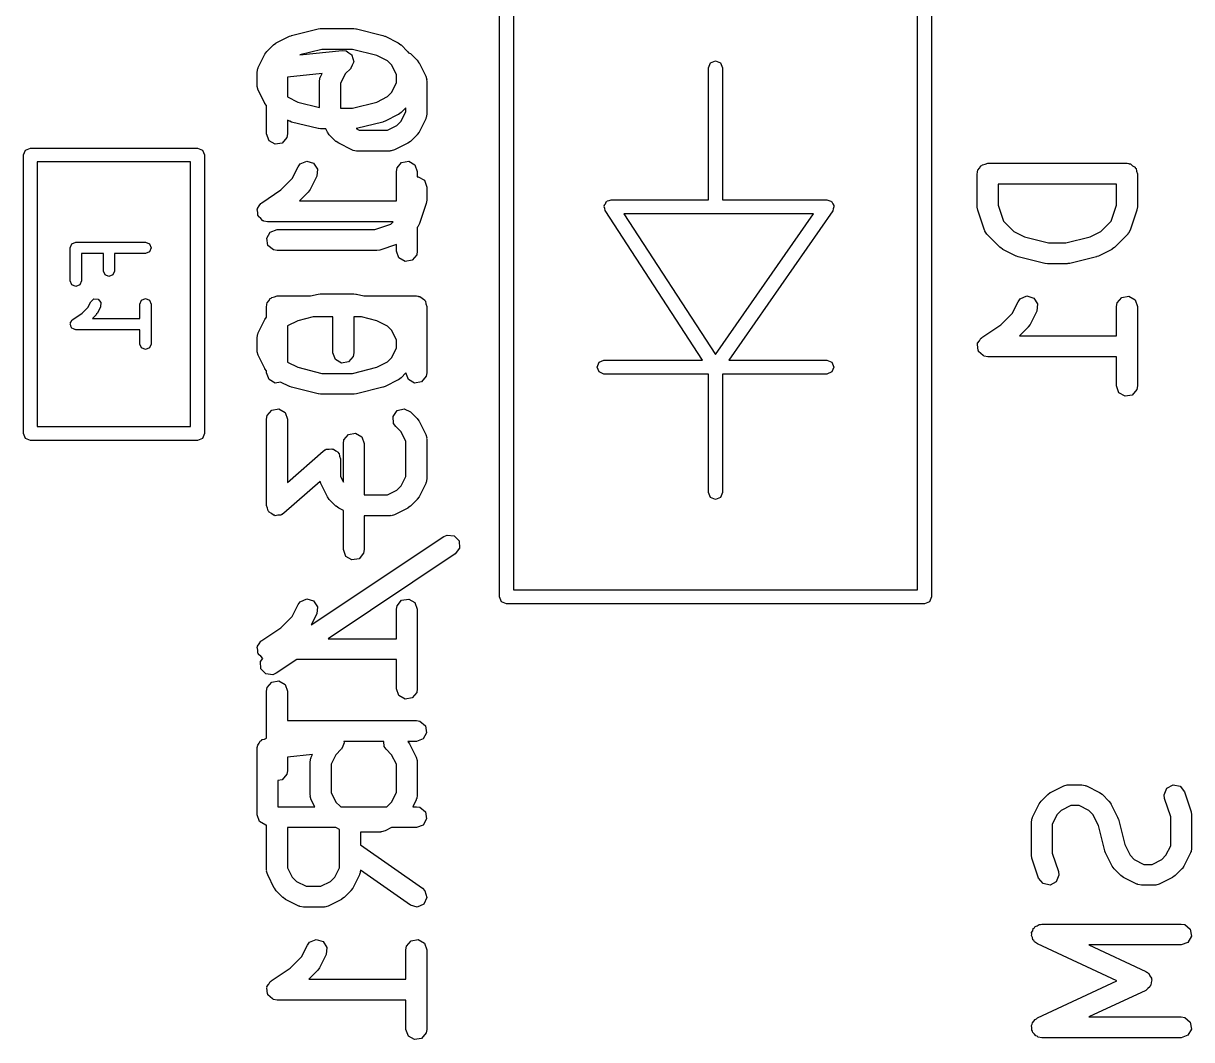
# Model space of a CAD drawing. Extents: x 3.27 to 3.6, y 0.34 to 1.57.
# Drawn here: x 3.2694 to 3.5995, y 1.0993 to 1.3866 of the extents above; entities that cross this region are included whole.
import ezdxf

# ---------------------------------------------------------------- set-up
doc = ezdxf.new("R2010")
doc.units = 0
doc.header["$MEASUREMENT"] = 0
doc.layers.add('BLACK', color=7, linetype='CONTINUOUS')

msp = doc.modelspace()

# ---------------------------------------------------------------- linework, layer by layer
at = {"layer": 'BLACK', "linetype": 'CONTINUOUS'}
for p, q in [((3.40398, 1.22445), (3.40398, 1.40555)), ((3.40791, 1.40358), (3.40791, 1.22642)), ((3.52209, 1.22642), (3.52209, 1.40358)), ((3.52602, 1.40555), (3.52602, 1.22445)), ((3.34458, 1.38294), (3.34507, 1.38309)), ((3.34507, 1.38309), (3.34518, 1.38317)), ((3.34518, 1.38317), (3.35268, 1.38504)), ((3.35268, 1.38504), (3.35327, 1.38508)), ((3.35327, 1.38508), (3.3534, 1.38513)), ((3.3534, 1.38513), (3.36277, 1.38513)), ((3.36277, 1.38513), (3.36335, 1.38503)), ((3.36335, 1.38503), (3.36349, 1.38504)), ((3.36349, 1.38504), (3.37099, 1.38317)), ((3.37099, 1.38317), (3.37145, 1.38296)), ((3.33819, 1.37864), (3.34006, 1.38052)), ((3.34006, 1.38052), (3.34079, 1.38102)), ((3.34079, 1.38102), (3.34083, 1.38107)), ((3.34083, 1.38107), (3.34458, 1.38294)), ((3.37145, 1.38296), (3.37159, 1.38294)), ((3.37159, 1.38294), (3.37534, 1.38107)), ((3.37534, 1.38107), (3.37605, 1.38054)), ((3.37605, 1.38054), (3.37611, 1.38052)), ((3.37611, 1.38052), (3.37798, 1.37864)), ((3.33576, 1.37413), (3.33763, 1.37787)), ((3.33763, 1.37787), (3.33816, 1.37858)), ((3.33816, 1.37858), (3.33819, 1.37864)), ((3.35376, 1.37923), (3.34753, 1.37767)), ((3.34753, 1.37767), (3.35953, 1.37887)), ((3.36241, 1.37923), (3.35376, 1.37923)), ((3.35953, 1.37887), (3.36055, 1.37879)), ((3.36055, 1.37879), (3.36057, 1.37878)), ((3.36057, 1.37878), (3.36059, 1.37878)), ((3.36059, 1.37878), (3.3614, 1.37821)), ((3.3614, 1.37821), (3.36222, 1.37765)), ((3.36222, 1.37765), (3.36223, 1.37763)), ((3.36223, 1.37763), (3.36224, 1.37762)), ((3.36224, 1.37762), (3.3625, 1.37667)), ((3.36924, 1.37752), (3.36241, 1.37923)), ((3.3625, 1.37667), (3.36277, 1.37571)), ((3.37227, 1.376), (3.36924, 1.37752)), ((3.37798, 1.37864), (3.37824, 1.37827)), ((3.37824, 1.37827), (3.37879, 1.37802)), ((3.37879, 1.37802), (3.38066, 1.37614)), ((3.33545, 1.3728), (3.33563, 1.37381)), ((3.33563, 1.37381), (3.33574, 1.37395)), ((3.33574, 1.37395), (3.33576, 1.37413)), ((3.36191, 1.37384), (3.36038, 1.37231)), ((3.36192, 1.37386), (3.36191, 1.37384)), ((3.36194, 1.37387), (3.36192, 1.37386)), ((3.36235, 1.37477), (3.36194, 1.37387)), ((3.36277, 1.37567), (3.36235, 1.37477)), ((3.36277, 1.37571), (3.36276, 1.37569)), ((3.36276, 1.37569), (3.36277, 1.37567)), ((3.37347, 1.37481), (3.37227, 1.376)), ((3.37482, 1.37211), (3.37347, 1.37481)), ((3.38066, 1.37614), (3.38117, 1.37542)), ((3.38117, 1.37542), (3.38121, 1.37538)), ((3.38121, 1.37538), (3.38309, 1.37163)), ((3.46299, 1.37403), (3.46357, 1.37542)), ((3.46299, 1.3367), (3.46299, 1.37403)), ((3.46357, 1.37542), (3.46496, 1.376)), ((3.46496, 1.376), (3.46635, 1.37542)), ((3.46635, 1.37542), (3.46693, 1.37403)), ((3.46693, 1.37403), (3.46693, 1.3367)), ((3.33545, 1.36906), (3.33545, 1.3728)), ((3.3538, 1.37236), (3.34403, 1.37138)), ((3.34403, 1.37138), (3.34403, 1.36579)), ((3.35312, 1.37031), (3.3533, 1.37132)), ((3.35312, 1.36279), (3.35312, 1.37031)), ((3.3533, 1.37132), (3.35341, 1.37145)), ((3.35341, 1.37145), (3.35344, 1.37163)), ((3.35344, 1.37163), (3.3538, 1.37236)), ((3.36038, 1.37231), (3.35903, 1.36961)), ((3.37482, 1.36975), (3.37482, 1.37211)), ((3.38309, 1.37163), (3.38338, 1.37064)), ((3.38338, 1.37064), (3.38334, 1.37047)), ((3.38334, 1.37047), (3.3834, 1.37031)), ((3.3834, 1.37031), (3.3834, 1.36093)), ((3.33551, 1.36889), (3.33545, 1.36906)), ((3.33547, 1.36872), (3.33551, 1.36889)), ((3.33576, 1.36773), (3.33547, 1.36872)), ((3.33763, 1.36399), (3.33576, 1.36773)), ((3.35903, 1.36961), (3.35903, 1.36263)), ((3.37227, 1.36586), (3.37347, 1.36705)), ((3.37347, 1.36705), (3.37482, 1.36975)), ((3.33768, 1.36394), (3.33763, 1.36399)), ((3.33813, 1.36331), (3.33768, 1.36394)), ((3.33813, 1.35531), (3.33813, 1.36331)), ((3.34403, 1.36579), (3.34693, 1.36434)), ((3.34693, 1.36434), (3.35312, 1.36279)), ((3.36241, 1.36263), (3.36924, 1.36434)), ((3.36924, 1.36434), (3.37227, 1.36586)), ((3.35903, 1.36263), (3.36241, 1.36263)), ((3.37534, 1.36079), (3.37159, 1.35892)), ((3.37539, 1.36084), (3.37534, 1.36079)), ((3.37611, 1.36134), (3.37539, 1.36084)), ((3.3775, 1.36273), (3.37611, 1.36134)), ((3.37615, 1.35893), (3.3775, 1.36163)), ((3.3775, 1.36163), (3.3775, 1.36273)), ((3.3834, 1.36093), (3.38322, 1.35992)), ((3.34458, 1.35892), (3.34403, 1.35919)), ((3.34403, 1.35919), (3.34403, 1.35531)), ((3.34472, 1.3589), (3.34458, 1.35892)), ((3.34518, 1.35869), (3.34472, 1.3589)), ((3.35268, 1.35682), (3.34518, 1.35869)), ((3.35282, 1.35683), (3.35268, 1.35682)), ((3.3534, 1.35673), (3.35282, 1.35683)), ((3.35488, 1.35673), (3.3534, 1.35673)), ((3.35531, 1.35586), (3.35488, 1.35673)), ((3.36349, 1.35682), (3.36342, 1.35681)), ((3.36342, 1.35681), (3.36427, 1.35639)), ((3.37099, 1.35869), (3.36349, 1.35682)), ((3.3711, 1.35877), (3.37099, 1.35869)), ((3.37159, 1.35892), (3.3711, 1.35877)), ((3.37225, 1.35639), (3.37495, 1.35773)), ((3.37495, 1.35773), (3.37615, 1.35893)), ((3.38309, 1.35961), (3.38121, 1.35586)), ((3.38311, 1.35979), (3.38309, 1.35961)), ((3.38322, 1.35992), (3.38311, 1.35979)), ((3.33882, 1.35341), (3.33813, 1.35531)), ((3.34057, 1.3524), (3.33882, 1.35341)), ((3.34385, 1.3543), (3.34255, 1.35275)), ((3.34403, 1.35531), (3.34385, 1.3543)), ((3.35536, 1.35582), (3.35531, 1.35586)), ((3.35586, 1.35509), (3.35536, 1.35582)), ((3.35774, 1.35322), (3.35586, 1.35509)), ((3.36427, 1.35639), (3.37225, 1.35639)), ((3.38066, 1.35509), (3.37879, 1.35322)), ((3.38069, 1.35515), (3.38066, 1.35509)), ((3.38121, 1.35586), (3.38069, 1.35515)), ((3.26941, 1.34937), (3.26999, 1.35076)), ((3.26999, 1.35076), (3.27138, 1.35134)), ((3.27138, 1.35134), (3.31862, 1.35134)), ((3.31862, 1.35134), (3.32001, 1.35076)), ((3.32001, 1.35076), (3.32059, 1.34937)), ((3.34255, 1.35275), (3.34057, 1.3524)), ((3.3578, 1.35319), (3.35774, 1.35322)), ((3.35851, 1.35267), (3.3578, 1.35319)), ((3.36225, 1.35079), (3.35851, 1.35267)), ((3.36243, 1.35077), (3.36225, 1.35079)), ((3.36257, 1.35066), (3.36243, 1.35077)), ((3.36358, 1.35048), (3.36257, 1.35066)), ((3.37295, 1.35048), (3.36358, 1.35048)), ((3.37311, 1.35054), (3.37295, 1.35048)), ((3.37329, 1.3505), (3.37311, 1.35054)), ((3.37427, 1.35079), (3.37329, 1.3505)), ((3.37802, 1.35267), (3.37427, 1.35079)), ((3.37806, 1.35271), (3.37802, 1.35267)), ((3.37879, 1.35322), (3.37806, 1.35271)), ((3.26941, 1.27063), (3.26941, 1.34937)), ((3.27335, 1.3474), (3.27335, 1.2726)), ((3.31665, 1.3474), (3.27335, 1.3474)), ((3.31665, 1.2726), (3.31665, 1.3474)), ((3.32059, 1.34937), (3.32059, 1.27063)), ((3.34701, 1.346), (3.34762, 1.34683)), ((3.34762, 1.34683), (3.34947, 1.34763)), ((3.34947, 1.34763), (3.35141, 1.34705)), ((3.35141, 1.34705), (3.35252, 1.34537)), ((3.375, 1.34569), (3.37629, 1.34724)), ((3.37629, 1.34724), (3.37828, 1.34759)), ((3.37828, 1.34759), (3.38003, 1.34658)), ((3.54114, 1.34675), (3.54187, 1.34701)), ((3.54187, 1.34701), (3.58124, 1.34701)), ((3.58124, 1.34701), (3.58162, 1.34694)), ((3.58162, 1.34694), (3.58175, 1.34697)), ((3.58175, 1.34697), (3.58186, 1.3469)), ((3.58186, 1.3469), (3.58225, 1.34683)), ((3.58225, 1.34683), (3.58283, 1.34634)), ((3.34535, 1.34268), (3.34701, 1.346)), ((3.35252, 1.34537), (3.35229, 1.34336)), ((3.37482, 1.34468), (3.375, 1.34569)), ((3.37482, 1.33639), (3.37482, 1.34468)), ((3.38003, 1.34658), (3.38072, 1.34468)), ((3.38072, 1.34468), (3.38072, 1.34318)), ((3.53891, 1.34406), (3.53898, 1.34444)), ((3.53891, 1.33469), (3.53891, 1.34406)), ((3.53896, 1.34457), (3.53902, 1.34469)), ((3.53898, 1.34444), (3.53896, 1.34457)), ((3.53902, 1.34469), (3.53909, 1.34507)), ((3.53909, 1.34507), (3.53958, 1.34566)), ((3.53958, 1.34566), (3.53997, 1.34632)), ((3.53997, 1.34632), (3.54022, 1.34641)), ((3.54022, 1.34641), (3.54039, 1.34662)), ((3.54039, 1.34662), (3.54114, 1.34675)), ((3.58283, 1.34634), (3.5835, 1.34596)), ((3.5835, 1.34596), (3.58359, 1.34571)), ((3.58359, 1.34571), (3.58379, 1.34554)), ((3.58379, 1.34554), (3.58393, 1.34478)), ((3.58393, 1.34478), (3.58419, 1.34406)), ((3.58419, 1.34406), (3.58419, 1.33469)), ((3.34214, 1.33948), (3.34535, 1.34268)), ((3.35229, 1.34336), (3.35042, 1.33961)), ((3.38072, 1.34318), (3.38096, 1.34322)), ((3.38096, 1.34322), (3.38271, 1.34221)), ((3.38271, 1.34221), (3.3834, 1.34031)), ((3.3834, 1.34031), (3.3834, 1.33656)), ((3.54482, 1.34111), (3.54482, 1.33516)), ((3.57828, 1.34111), (3.54482, 1.34111)), ((3.57828, 1.33516), (3.57828, 1.34111)), ((3.33676, 1.33589), (3.34214, 1.33948)), ((3.34986, 1.33885), (3.3474, 1.33639)), ((3.34989, 1.3389), (3.34986, 1.33885)), ((3.35042, 1.33961), (3.34989, 1.3389)), ((3.33549, 1.33395), (3.33558, 1.33409)), ((3.33564, 1.3331), (3.33549, 1.33395)), ((3.33557, 1.33426), (3.33607, 1.33495)), ((3.33558, 1.33409), (3.33557, 1.33426)), ((3.33607, 1.33495), (3.3365, 1.3357)), ((3.3365, 1.3357), (3.33666, 1.33575)), ((3.33666, 1.33575), (3.33676, 1.33589)), ((3.3474, 1.33639), (3.37482, 1.33639)), ((3.38325, 1.33563), (3.38137, 1.33)), ((3.3834, 1.33656), (3.38325, 1.33569)), ((3.38325, 1.33569), (3.38325, 1.33563)), ((3.43349, 1.33473), (3.43357, 1.33493)), ((3.43371, 1.33421), (3.43349, 1.33473)), ((3.43353, 1.33514), (3.43385, 1.3356)), ((3.43357, 1.33493), (3.43353, 1.33514)), ((3.43381, 1.33366), (3.43371, 1.33421)), ((3.46133, 1.2914), (3.43381, 1.33366)), ((3.43385, 1.3356), (3.43407, 1.33612)), ((3.43407, 1.33612), (3.43426, 1.33621)), ((3.43426, 1.33621), (3.43439, 1.33638)), ((3.43439, 1.33638), (3.43494, 1.33648)), ((3.43494, 1.33648), (3.43546, 1.3367)), ((3.43546, 1.3367), (3.46299, 1.3367)), ((3.46693, 1.3367), (3.49646, 1.3367)), ((3.49808, 1.33361), (3.46873, 1.2914)), ((3.49646, 1.3367), (3.49701, 1.33647)), ((3.49701, 1.33647), (3.49758, 1.33635)), ((3.49758, 1.33635), (3.49768, 1.33619)), ((3.49768, 1.33619), (3.49785, 1.33612)), ((3.49785, 1.33612), (3.49808, 1.33558)), ((3.49808, 1.33558), (3.4984, 1.33508)), ((3.4982, 1.33419), (3.49808, 1.33361)), ((3.49843, 1.33473), (3.4982, 1.33419)), ((3.4984, 1.33508), (3.49836, 1.3349)), ((3.49836, 1.3349), (3.49843, 1.33473)), ((3.53893, 1.33462), (3.53891, 1.33469)), ((3.53906, 1.33375), (3.53893, 1.33462)), ((3.54094, 1.32813), (3.53906, 1.33375)), ((3.54482, 1.33516), (3.54632, 1.33066)), ((3.57678, 1.33066), (3.57828, 1.33516)), ((3.58404, 1.33375), (3.58216, 1.32813)), ((3.58419, 1.33469), (3.58403, 1.33382)), ((3.58403, 1.33382), (3.58404, 1.33375)), ((3.3357, 1.33225), (3.33564, 1.3331)), ((3.33581, 1.33213), (3.3357, 1.33225)), ((3.33584, 1.33196), (3.33581, 1.33213)), ((3.3365, 1.33141), (3.33584, 1.33196)), ((3.33709, 1.33079), (3.3365, 1.33141)), ((3.33726, 1.33077), (3.33709, 1.33079)), ((3.33739, 1.33066), (3.33726, 1.33077)), ((3.3384, 1.33048), (3.33739, 1.33066)), ((3.37394, 1.33048), (3.3384, 1.33048)), ((3.37323, 1.32977), (3.37394, 1.33048)), ((3.49269, 1.33276), (3.43909, 1.33276)), ((3.43909, 1.33276), (3.46501, 1.29296)), ((3.46501, 1.29296), (3.49269, 1.33276)), ((3.54632, 1.33066), (3.54924, 1.32774)), ((3.57386, 1.32774), (3.57678, 1.33066)), ((3.33817, 1.32582), (3.33918, 1.32757)), ((3.33918, 1.32757), (3.34108, 1.32826)), ((3.34108, 1.32826), (3.36872, 1.32826)), ((3.36872, 1.32826), (3.37323, 1.32977)), ((3.38074, 1.32901), (3.38072, 1.32898)), ((3.38072, 1.32898), (3.38072, 1.32219)), ((3.38089, 1.3291), (3.38074, 1.32901)), ((3.38137, 1.33), (3.38089, 1.3291)), ((3.54105, 1.32799), (3.54094, 1.32813)), ((3.54106, 1.32781), (3.54105, 1.32799)), ((3.54165, 1.32697), (3.54106, 1.32781)), ((3.5454, 1.32322), (3.54165, 1.32697)), ((3.54924, 1.32774), (3.55227, 1.32622)), ((3.57083, 1.32622), (3.57386, 1.32774)), ((3.58145, 1.32697), (3.5777, 1.32322)), ((3.58152, 1.32713), (3.58145, 1.32697)), ((3.58167, 1.32723), (3.58152, 1.32713)), ((3.58216, 1.32813), (3.58167, 1.32723)), ((3.28265, 1.32312), (3.28311, 1.32424)), ((3.28311, 1.32424), (3.28422, 1.3247)), ((3.28422, 1.3247), (3.30391, 1.3247)), ((3.30391, 1.3247), (3.30502, 1.32424)), ((3.30502, 1.32424), (3.30548, 1.32312)), ((3.33852, 1.32383), (3.33817, 1.32582)), ((3.34007, 1.32254), (3.33852, 1.32383)), ((3.37482, 1.32407), (3.37013, 1.32251)), ((3.37482, 1.32219), (3.37482, 1.32407)), ((3.55227, 1.32622), (3.5591, 1.32451)), ((3.5591, 1.32451), (3.564, 1.32451)), ((3.564, 1.32451), (3.57083, 1.32622)), ((3.28265, 1.31375), (3.28265, 1.32312)), ((3.29202, 1.32155), (3.28579, 1.32155)), ((3.28579, 1.32155), (3.28579, 1.31375)), ((3.29202, 1.31656), (3.29202, 1.32155)), ((3.30391, 1.32155), (3.29517, 1.32155)), ((3.29517, 1.32155), (3.29517, 1.31656)), ((3.30502, 1.32201), (3.30391, 1.32155)), ((3.30548, 1.32312), (3.30502, 1.32201)), ((3.34108, 1.32236), (3.34007, 1.32254)), ((3.3692, 1.32236), (3.34108, 1.32236)), ((3.36926, 1.32238), (3.3692, 1.32236)), ((3.37013, 1.32251), (3.36926, 1.32238)), ((3.37551, 1.32029), (3.37482, 1.32219)), ((3.38055, 1.32118), (3.37925, 1.31963)), ((3.38072, 1.32219), (3.38055, 1.32118)), ((3.54546, 1.3232), (3.5454, 1.32322)), ((3.54617, 1.32267), (3.54546, 1.3232)), ((3.54992, 1.3208), (3.54617, 1.32267)), ((3.55006, 1.32078), (3.54992, 1.3208)), ((3.55052, 1.32057), (3.55006, 1.32078)), ((3.55802, 1.3187), (3.55052, 1.32057)), ((3.57258, 1.32057), (3.56508, 1.3187)), ((3.57269, 1.32065), (3.57258, 1.32057)), ((3.57318, 1.3208), (3.57269, 1.32065)), ((3.57693, 1.32267), (3.57318, 1.3208)), ((3.57698, 1.32272), (3.57693, 1.32267)), ((3.5777, 1.32322), (3.57698, 1.32272)), ((3.37726, 1.31928), (3.37551, 1.32029)), ((3.37925, 1.31963), (3.37726, 1.31928)), ((3.55816, 1.31871), (3.55802, 1.3187)), ((3.55874, 1.31861), (3.55816, 1.31871)), ((3.56436, 1.31861), (3.55874, 1.31861)), ((3.56449, 1.31866), (3.56436, 1.31861)), ((3.56508, 1.3187), (3.56449, 1.31866)), ((3.29248, 1.31545), (3.29202, 1.31656)), ((3.29359, 1.31499), (3.29248, 1.31545)), ((3.29471, 1.31545), (3.29359, 1.31499)), ((3.29517, 1.31656), (3.29471, 1.31545)), ((3.28311, 1.31264), (3.28265, 1.31375)), ((3.28422, 1.31217), (3.28311, 1.31264)), ((3.28533, 1.31264), (3.28422, 1.31217)), ((3.28579, 1.31375), (3.28533, 1.31264)), ((3.28761, 1.30625), (3.28844, 1.30789)), ((3.28844, 1.30789), (3.28935, 1.30868)), ((3.28935, 1.30868), (3.29055, 1.3086)), ((3.29055, 1.3086), (3.29134, 1.30769)), ((3.29134, 1.30769), (3.29125, 1.30648)), ((3.30233, 1.30719), (3.30279, 1.3083)), ((3.30233, 1.30314), (3.30233, 1.30719)), ((3.30279, 1.3083), (3.30391, 1.30876)), ((3.30391, 1.30876), (3.30502, 1.3083)), ((3.30502, 1.3083), (3.30548, 1.30719)), ((3.30548, 1.30719), (3.30548, 1.29594)), ((3.33817, 1.30708), (3.33824, 1.30719)), ((3.33824, 1.30719), (3.3383, 1.30757)), ((3.3383, 1.30757), (3.3388, 1.30816)), ((3.3388, 1.30816), (3.33918, 1.30883)), ((3.33918, 1.30883), (3.33943, 1.30892)), ((3.33943, 1.30892), (3.3396, 1.30912)), ((3.3396, 1.30912), (3.34036, 1.30925)), ((3.34036, 1.30925), (3.34108, 1.30952)), ((3.34108, 1.30952), (3.35054, 1.30952)), ((3.35054, 1.30952), (3.35268, 1.31005)), ((3.35268, 1.31005), (3.35327, 1.31009)), ((3.35327, 1.31009), (3.3534, 1.31014)), ((3.3534, 1.31014), (3.36277, 1.31014)), ((3.36277, 1.31014), (3.36335, 1.31004)), ((3.36335, 1.31004), (3.36349, 1.31005)), ((3.36349, 1.31005), (3.36563, 1.30952)), ((3.36563, 1.30952), (3.38045, 1.30952)), ((3.38045, 1.30952), (3.38083, 1.30945)), ((3.38083, 1.30945), (3.38096, 1.30947)), ((3.38096, 1.30947), (3.38107, 1.30941)), ((3.38107, 1.30941), (3.38146, 1.30934)), ((3.38146, 1.30934), (3.38205, 1.30885)), ((3.38205, 1.30885), (3.38271, 1.30846)), ((3.38271, 1.30846), (3.3828, 1.30821)), ((3.3828, 1.30821), (3.38301, 1.30804)), ((3.38301, 1.30804), (3.38314, 1.30728)), ((3.38314, 1.30728), (3.3834, 1.30656)), ((3.54881, 1.30456), (3.55047, 1.30788)), ((3.55047, 1.30788), (3.55108, 1.30871)), ((3.55108, 1.30871), (3.55294, 1.30951)), ((3.55294, 1.30951), (3.55487, 1.30894)), ((3.55487, 1.30894), (3.55599, 1.30725)), ((3.55599, 1.30725), (3.55575, 1.30524)), ((3.57828, 1.30656), (3.57846, 1.30757)), ((3.57846, 1.30757), (3.57976, 1.30912)), ((3.57976, 1.30912), (3.58175, 1.30947)), ((3.58175, 1.30947), (3.5835, 1.30846)), ((3.5835, 1.30846), (3.58419, 1.30656)), ((3.28335, 1.30287), (3.28603, 1.30466)), ((3.28603, 1.30466), (3.28761, 1.30625)), ((3.29002, 1.3042), (3.28896, 1.30314)), ((3.29012, 1.30444), (3.29002, 1.3042)), ((3.29032, 1.30461), (3.29012, 1.30444)), ((3.29125, 1.30648), (3.29032, 1.30461)), ((3.33813, 1.30656), (3.33819, 1.30695)), ((3.33813, 1.30355), (3.33813, 1.30656)), ((3.33819, 1.30695), (3.33817, 1.30708)), ((3.3834, 1.30656), (3.3834, 1.28782)), ((3.54561, 1.30136), (3.54881, 1.30456)), ((3.55575, 1.30524), (3.55388, 1.30149)), ((3.57828, 1.29827), (3.57828, 1.30656)), ((3.58419, 1.30656), (3.58419, 1.28407)), ((3.28265, 1.30156), (3.28271, 1.30171)), ((3.28282, 1.30114), (3.28265, 1.30156)), ((3.28268, 1.30187), (3.28293, 1.30225)), ((3.28271, 1.30171), (3.28268, 1.30187)), ((3.28291, 1.30069), (3.28282, 1.30114)), ((3.28304, 1.3006), (3.28291, 1.30069)), ((3.28293, 1.30225), (3.28311, 1.30268)), ((3.28311, 1.30045), (3.28304, 1.3006)), ((3.28311, 1.30268), (3.28326, 1.30274)), ((3.28326, 1.30274), (3.28335, 1.30287)), ((3.28896, 1.30314), (3.30233, 1.30314)), ((3.33576, 1.29913), (3.33763, 1.30288)), ((3.33763, 1.30288), (3.33813, 1.30355)), ((3.34693, 1.30253), (3.34403, 1.30108)), ((3.34403, 1.30108), (3.34403, 1.2908)), ((3.35127, 1.30361), (3.34693, 1.30253)), ((3.35687, 1.30361), (3.35127, 1.30361)), ((3.35687, 1.29344), (3.35687, 1.30361)), ((3.36278, 1.30361), (3.36278, 1.29344)), ((3.36491, 1.30361), (3.36278, 1.30361)), ((3.36924, 1.30253), (3.36491, 1.30361)), ((3.37227, 1.30101), (3.36924, 1.30253)), ((3.37347, 1.29981), (3.37227, 1.30101)), ((3.54023, 1.29777), (3.54561, 1.30136)), ((3.55333, 1.30073), (3.55087, 1.29827)), ((3.55335, 1.30078), (3.55333, 1.30073)), ((3.55388, 1.30149), (3.55335, 1.30078)), ((3.28353, 1.30027), (3.28311, 1.30045)), ((3.28391, 1.30002), (3.28353, 1.30027)), ((3.28407, 1.30005), (3.28391, 1.30002)), ((3.28422, 1.29999), (3.28407, 1.30005)), ((3.30233, 1.29999), (3.28422, 1.29999)), ((3.30233, 1.29594), (3.30233, 1.29999)), ((3.33545, 1.29781), (3.33563, 1.29882)), ((3.33545, 1.29406), (3.33545, 1.29781)), ((3.33563, 1.29882), (3.33574, 1.29896)), ((3.33574, 1.29896), (3.33576, 1.29913)), ((3.37482, 1.29712), (3.37347, 1.29981)), ((3.53954, 1.29683), (3.53997, 1.29758)), ((3.53997, 1.29758), (3.54013, 1.29763)), ((3.54013, 1.29763), (3.54023, 1.29777)), ((3.55087, 1.29827), (3.57828, 1.29827)), ((3.30279, 1.29483), (3.30233, 1.29594)), ((3.30391, 1.29436), (3.30279, 1.29483)), ((3.30502, 1.29483), (3.30391, 1.29436)), ((3.30548, 1.29594), (3.30502, 1.29483)), ((3.33551, 1.2939), (3.33545, 1.29406)), ((3.37347, 1.29206), (3.37482, 1.29476)), ((3.37482, 1.29476), (3.37482, 1.29712)), ((3.53896, 1.29583), (3.53904, 1.29597)), ((3.53911, 1.29498), (3.53896, 1.29583)), ((3.53903, 1.29614), (3.53954, 1.29683)), ((3.53904, 1.29597), (3.53903, 1.29614)), ((3.53916, 1.29413), (3.53911, 1.29498)), ((3.53928, 1.29401), (3.53916, 1.29413)), ((3.53931, 1.29384), (3.53928, 1.29401)), ((3.33547, 1.29373), (3.33551, 1.2939)), ((3.33576, 1.29274), (3.33547, 1.29373)), ((3.33763, 1.28899), (3.33576, 1.29274)), ((3.34403, 1.2908), (3.34693, 1.28935)), ((3.35756, 1.29154), (3.35687, 1.29344)), ((3.35931, 1.29053), (3.35756, 1.29154)), ((3.3613, 1.29088), (3.35931, 1.29053)), ((3.3626, 1.29243), (3.3613, 1.29088)), ((3.36278, 1.29344), (3.3626, 1.29243)), ((3.36924, 1.28935), (3.37227, 1.29087)), ((3.37227, 1.29087), (3.37347, 1.29206)), ((3.43149, 1.28943), (3.43207, 1.29082)), ((3.43207, 1.29082), (3.43346, 1.2914)), ((3.43346, 1.2914), (3.46133, 1.2914)), ((3.46873, 1.2914), (3.49646, 1.2914)), ((3.49646, 1.2914), (3.49785, 1.29082)), ((3.49785, 1.29082), (3.49843, 1.28943)), ((3.53996, 1.29329), (3.53931, 1.29384)), ((3.54056, 1.29267), (3.53996, 1.29329)), ((3.54073, 1.29265), (3.54056, 1.29267)), ((3.54086, 1.29254), (3.54073, 1.29265)), ((3.54187, 1.29236), (3.54086, 1.29254)), ((3.57828, 1.29236), (3.54187, 1.29236)), ((3.57828, 1.28407), (3.57828, 1.29236)), ((3.33768, 1.28895), (3.33763, 1.28899)), ((3.33813, 1.28832), (3.33768, 1.28895)), ((3.33813, 1.28782), (3.33813, 1.28832)), ((3.33882, 1.28592), (3.33813, 1.28782)), ((3.34693, 1.28935), (3.35376, 1.28764)), ((3.35376, 1.28764), (3.36241, 1.28764)), ((3.36241, 1.28764), (3.36924, 1.28935)), ((3.37752, 1.28776), (3.37611, 1.28635)), ((3.37819, 1.28592), (3.37752, 1.28776)), ((3.3834, 1.28782), (3.38322, 1.28681)), ((3.43207, 1.28804), (3.43149, 1.28943)), ((3.43346, 1.28746), (3.43207, 1.28804)), ((3.46299, 1.28746), (3.43346, 1.28746)), ((3.46299, 1.25393), (3.46299, 1.28746)), ((3.49646, 1.28746), (3.46693, 1.28746)), ((3.46693, 1.28746), (3.46693, 1.25393)), ((3.49785, 1.28804), (3.49646, 1.28746)), ((3.49843, 1.28943), (3.49785, 1.28804)), ((3.34057, 1.28491), (3.33882, 1.28592)), ((3.34208, 1.28517), (3.34057, 1.28491)), ((3.34458, 1.28392), (3.34208, 1.28517)), ((3.37534, 1.2858), (3.37159, 1.28392)), ((3.37539, 1.28585), (3.37534, 1.2858)), ((3.37611, 1.28635), (3.37539, 1.28585)), ((3.37994, 1.28491), (3.37819, 1.28592)), ((3.38192, 1.28526), (3.37994, 1.28491)), ((3.38322, 1.28681), (3.38192, 1.28526)), ((3.57897, 1.28217), (3.57828, 1.28407)), ((3.58419, 1.28407), (3.58401, 1.28306)), ((3.34472, 1.28391), (3.34458, 1.28392)), ((3.34518, 1.2837), (3.34472, 1.28391)), ((3.35268, 1.28183), (3.34518, 1.2837)), ((3.35282, 1.28184), (3.35268, 1.28183)), ((3.3534, 1.28174), (3.35282, 1.28184)), ((3.36277, 1.28174), (3.3534, 1.28174)), ((3.3629, 1.28178), (3.36277, 1.28174)), ((3.36349, 1.28183), (3.3629, 1.28178)), ((3.37099, 1.2837), (3.36349, 1.28183)), ((3.3711, 1.28378), (3.37099, 1.2837)), ((3.37159, 1.28392), (3.3711, 1.28378)), ((3.58072, 1.28116), (3.57897, 1.28217)), ((3.58271, 1.28151), (3.58072, 1.28116)), ((3.58401, 1.28306), (3.58271, 1.28151)), ((3.3396, 1.27725), (3.34159, 1.2776)), ((3.34159, 1.2776), (3.34334, 1.27659)), ((3.375, 1.27711), (3.37696, 1.27763)), ((3.37696, 1.27763), (3.37879, 1.27678)), ((3.33813, 1.27469), (3.3383, 1.2757)), ((3.33813, 1.25032), (3.33813, 1.27469)), ((3.3383, 1.2757), (3.3396, 1.27725)), ((3.34334, 1.27659), (3.34403, 1.27469)), ((3.34403, 1.27469), (3.34403, 1.25683)), ((3.37385, 1.27546), (3.375, 1.27711)), ((3.37402, 1.27344), (3.37385, 1.27546)), ((3.37879, 1.27678), (3.38066, 1.27491)), ((3.38066, 1.27491), (3.38117, 1.27418)), ((3.38117, 1.27418), (3.38121, 1.27414)), ((3.27335, 1.2726), (3.31665, 1.2726)), ((3.37461, 1.2726), (3.37402, 1.27344)), ((3.37615, 1.27107), (3.37461, 1.2726)), ((3.3775, 1.26837), (3.37615, 1.27107)), ((3.38121, 1.27414), (3.38309, 1.27039)), ((3.26999, 1.26924), (3.26941, 1.27063)), ((3.27138, 1.26866), (3.26999, 1.26924)), ((3.31862, 1.26866), (3.27138, 1.26866)), ((3.32001, 1.26924), (3.31862, 1.26866)), ((3.32059, 1.27063), (3.32001, 1.26924)), ((3.35982, 1.26782), (3.36, 1.26883)), ((3.35982, 1.25693), (3.35982, 1.26782)), ((3.36, 1.26883), (3.3613, 1.27037)), ((3.3613, 1.27037), (3.36329, 1.27073)), ((3.36329, 1.27073), (3.36503, 1.26972)), ((3.36503, 1.26972), (3.36573, 1.26782)), ((3.36573, 1.26782), (3.36573, 1.25327)), ((3.3775, 1.25852), (3.3775, 1.26837)), ((3.38309, 1.27039), (3.38338, 1.26941)), ((3.38338, 1.26941), (3.38334, 1.26923)), ((3.38334, 1.26923), (3.3834, 1.26907)), ((3.3834, 1.26907), (3.3834, 1.25782)), ((3.34403, 1.25683), (3.35413, 1.26567)), ((3.35413, 1.26567), (3.35451, 1.2659)), ((3.35451, 1.2659), (3.3546, 1.266)), ((3.3546, 1.266), (3.35472, 1.26602)), ((3.35472, 1.26602), (3.35501, 1.2662)), ((3.35501, 1.2662), (3.3558, 1.26621)), ((3.3558, 1.26621), (3.35659, 1.26635)), ((3.35659, 1.26635), (3.35679, 1.26623)), ((3.35679, 1.26623), (3.35703, 1.26624)), ((3.35703, 1.26624), (3.35765, 1.26574)), ((3.35765, 1.26574), (3.35834, 1.26534)), ((3.35834, 1.26534), (3.35842, 1.26512)), ((3.35842, 1.26512), (3.3586, 1.26497)), ((3.3586, 1.26497), (3.35876, 1.26419)), ((3.35876, 1.26419), (3.35903, 1.26344)), ((3.35903, 1.26344), (3.35903, 1.25852)), ((3.35903, 1.25852), (3.35982, 1.25693)), ((3.37615, 1.25582), (3.3775, 1.25852)), ((3.3834, 1.25782), (3.38322, 1.25681)), ((3.35327, 1.25706), (3.34302, 1.2481)), ((3.35344, 1.2565), (3.35327, 1.25706)), ((3.35531, 1.25275), (3.35344, 1.2565)), ((3.37225, 1.25327), (3.37495, 1.25462)), ((3.37495, 1.25462), (3.37615, 1.25582)), ((3.38309, 1.2565), (3.38121, 1.25275)), ((3.38311, 1.25667), (3.38309, 1.2565)), ((3.38322, 1.25681), (3.38311, 1.25667)), ((3.35536, 1.25271), (3.35531, 1.25275)), ((3.35586, 1.25198), (3.35536, 1.25271)), ((3.35774, 1.25011), (3.35586, 1.25198)), ((3.36573, 1.25327), (3.37225, 1.25327)), ((3.38066, 1.25198), (3.37879, 1.25011)), ((3.38069, 1.25204), (3.38066, 1.25198)), ((3.38121, 1.25275), (3.38069, 1.25204)), ((3.46357, 1.25254), (3.46299, 1.25393)), ((3.46496, 1.25196), (3.46357, 1.25254)), ((3.46635, 1.25254), (3.46496, 1.25196)), ((3.46693, 1.25393), (3.46635, 1.25254)), ((3.3384, 1.24957), (3.33813, 1.25032)), ((3.33855, 1.24879), (3.3384, 1.24957)), ((3.33874, 1.24864), (3.33855, 1.24879)), ((3.33882, 1.24842), (3.33874, 1.24864)), ((3.33951, 1.24802), (3.33882, 1.24842)), ((3.34013, 1.24753), (3.33951, 1.24802)), ((3.34255, 1.24776), (3.34243, 1.24774)), ((3.34264, 1.24787), (3.34255, 1.24776)), ((3.34302, 1.2481), (3.34264, 1.24787)), ((3.3578, 1.25008), (3.35774, 1.25011)), ((3.35851, 1.24955), (3.3578, 1.25008)), ((3.35982, 1.2489), (3.35851, 1.24955)), ((3.35982, 1.23782), (3.35982, 1.2489)), ((3.37802, 1.24955), (3.37427, 1.24768)), ((3.37806, 1.2496), (3.37802, 1.24955)), ((3.37879, 1.25011), (3.37806, 1.2496)), ((3.34036, 1.24753), (3.34013, 1.24753)), ((3.34057, 1.24741), (3.34036, 1.24753)), ((3.34135, 1.24755), (3.34057, 1.24741)), ((3.34215, 1.24757), (3.34135, 1.24755)), ((3.34243, 1.24774), (3.34215, 1.24757)), ((3.37295, 1.24737), (3.36573, 1.24737)), ((3.36573, 1.24737), (3.36573, 1.23782)), ((3.37311, 1.24743), (3.37295, 1.24737)), ((3.37329, 1.24739), (3.37311, 1.24743)), ((3.37427, 1.24768), (3.37329, 1.24739)), ((3.35077, 1.21659), (3.38818, 1.24153)), ((3.38818, 1.24153), (3.38912, 1.24194)), ((3.38912, 1.24194), (3.39113, 1.24172)), ((3.39113, 1.24172), (3.39253, 1.24026)), ((3.39266, 1.23824), (3.39146, 1.23662)), ((3.39253, 1.24026), (3.39266, 1.23824)), ((3.39146, 1.23662), (3.35552, 1.21265)), ((3.36051, 1.23592), (3.35982, 1.23782)), ((3.36226, 1.23491), (3.36051, 1.23592)), ((3.36425, 1.23526), (3.36226, 1.23491)), ((3.36555, 1.23681), (3.36425, 1.23526)), ((3.36573, 1.23782), (3.36555, 1.23681)), ((3.40791, 1.22642), (3.52209, 1.22642)), ((3.34535, 1.21895), (3.34701, 1.22227)), ((3.34701, 1.22227), (3.34762, 1.22309)), ((3.34762, 1.22309), (3.34947, 1.2239)), ((3.34947, 1.2239), (3.35141, 1.22332)), ((3.35141, 1.22332), (3.35252, 1.22163)), ((3.35252, 1.22163), (3.35229, 1.21963)), ((3.37482, 1.22095), (3.375, 1.22196)), ((3.375, 1.22196), (3.37629, 1.22351)), ((3.37629, 1.22351), (3.37828, 1.22386)), ((3.37828, 1.22386), (3.38003, 1.22285)), ((3.38003, 1.22285), (3.38072, 1.22095)), ((3.40455, 1.22306), (3.40398, 1.22445)), ((3.40594, 1.22248), (3.40455, 1.22306)), ((3.52406, 1.22248), (3.40594, 1.22248)), ((3.52545, 1.22306), (3.52406, 1.22248)), ((3.52602, 1.22445), (3.52545, 1.22306)), ((3.34214, 1.21574), (3.34535, 1.21895)), ((3.35229, 1.21963), (3.35077, 1.21659)), ((3.37482, 1.21265), (3.37482, 1.22095)), ((3.38072, 1.22095), (3.38072, 1.19845)), ((3.33676, 1.21216), (3.34214, 1.21574)), ((3.33607, 1.21122), (3.3365, 1.21196)), ((3.3365, 1.21196), (3.33666, 1.21202)), ((3.33666, 1.21202), (3.33676, 1.21216)), ((3.35552, 1.21265), (3.37482, 1.21265)), ((3.33549, 1.21021), (3.33558, 1.21036)), ((3.33564, 1.20937), (3.33549, 1.21021)), ((3.33557, 1.21053), (3.33607, 1.21122)), ((3.33558, 1.21036), (3.33557, 1.21053)), ((3.3357, 1.20851), (3.33564, 1.20937)), ((3.33581, 1.20839), (3.3357, 1.20851)), ((3.33584, 1.20822), (3.33581, 1.20839)), ((3.3365, 1.20767), (3.33584, 1.20822)), ((3.33637, 1.20616), (3.33706, 1.20709)), ((3.3365, 1.20414), (3.33637, 1.20616)), ((3.33706, 1.20709), (3.3365, 1.20767)), ((3.34666, 1.20675), (3.34084, 1.20287)), ((3.37482, 1.20675), (3.34666, 1.20675)), ((3.37482, 1.19845), (3.37482, 1.20675)), ((3.33789, 1.20268), (3.3365, 1.20414)), ((3.3399, 1.20246), (3.33789, 1.20268)), ((3.34084, 1.20287), (3.3399, 1.20246)), ((3.33813, 1.19783), (3.3383, 1.19884)), ((3.3383, 1.19884), (3.3396, 1.20038)), ((3.3396, 1.20038), (3.34159, 1.20074)), ((3.34159, 1.20074), (3.34334, 1.19973)), ((3.34334, 1.19973), (3.34403, 1.19783)), ((3.37551, 1.19655), (3.37482, 1.19845)), ((3.38072, 1.19845), (3.38055, 1.19744)), ((3.33813, 1.18452), (3.33813, 1.19783)), ((3.34403, 1.19783), (3.34403, 1.18953)), ((3.37726, 1.19554), (3.37551, 1.19655)), ((3.37925, 1.19589), (3.37726, 1.19554)), ((3.38055, 1.19744), (3.37925, 1.19589)), ((3.34403, 1.18953), (3.38045, 1.18953)), ((3.38045, 1.18953), (3.38146, 1.18935)), ((3.38146, 1.18935), (3.38301, 1.18805)), ((3.38336, 1.18607), (3.38235, 1.18432)), ((3.38301, 1.18805), (3.38336, 1.18607)), ((3.33545, 1.18158), (3.33548, 1.18173)), ((3.33546, 1.1818), (3.33551, 1.18191)), ((3.33548, 1.18173), (3.33546, 1.1818)), ((3.33551, 1.18191), (3.33563, 1.18259)), ((3.33563, 1.18259), (3.33603, 1.18307)), ((3.33603, 1.18307), (3.33629, 1.18364)), ((3.33629, 1.18364), (3.33666, 1.18382)), ((3.33666, 1.18382), (3.33692, 1.18414)), ((3.33692, 1.18414), (3.33754, 1.18424)), ((3.33754, 1.18424), (3.33811, 1.18452)), ((3.33811, 1.18452), (3.33813, 1.18452)), ((3.35967, 1.1823), (3.35926, 1.18139)), ((3.36009, 1.1832), (3.35967, 1.1823)), ((3.35998, 1.18363), (3.36009, 1.18323)), ((3.37122, 1.18363), (3.35998, 1.18363)), ((3.36009, 1.18323), (3.36008, 1.18321)), ((3.36008, 1.18321), (3.36009, 1.1832)), ((3.37135, 1.18221), (3.37122, 1.18363)), ((3.37193, 1.18137), (3.37135, 1.18221)), ((3.38045, 1.18363), (3.37801, 1.18363)), ((3.37801, 1.18363), (3.37849, 1.18294)), ((3.37849, 1.18294), (3.37854, 1.1829)), ((3.37854, 1.1829), (3.38041, 1.17915)), ((3.38235, 1.18432), (3.38045, 1.18363)), ((3.33545, 1.16283), (3.33545, 1.18158)), ((3.35112, 1.17988), (3.34403, 1.17917)), ((3.34403, 1.17917), (3.34403, 1.17533)), ((3.35045, 1.17783), (3.35062, 1.17884)), ((3.35062, 1.17884), (3.35074, 1.17897)), ((3.35074, 1.17897), (3.35076, 1.17915)), ((3.35076, 1.17915), (3.35112, 1.17988)), ((3.3577, 1.17983), (3.35635, 1.17713)), ((3.35924, 1.18137), (3.3577, 1.17983)), ((3.35926, 1.18139), (3.35924, 1.18138)), ((3.35924, 1.18138), (3.35924, 1.18137)), ((3.37347, 1.17983), (3.37193, 1.18137)), ((3.37482, 1.17713), (3.37347, 1.17983)), ((3.38041, 1.17915), (3.3807, 1.17817)), ((3.34403, 1.17533), (3.34385, 1.17432)), ((3.35045, 1.16846), (3.35045, 1.17783)), ((3.35635, 1.17713), (3.35635, 1.16915)), ((3.37482, 1.16915), (3.37482, 1.17713)), ((3.3807, 1.17817), (3.38066, 1.17799)), ((3.38066, 1.17799), (3.38072, 1.17783)), ((3.38072, 1.17783), (3.38072, 1.16846)), ((3.34255, 1.17277), (3.34135, 1.17256)), ((3.34135, 1.17256), (3.34135, 1.16516)), ((3.34385, 1.17432), (3.34255, 1.17277)), ((3.35635, 1.16915), (3.3577, 1.16645)), ((3.37347, 1.16645), (3.37482, 1.16915)), ((3.55697, 1.16675), (3.55884, 1.16862)), ((3.55884, 1.16862), (3.55957, 1.16913)), ((3.55957, 1.16913), (3.55961, 1.16917)), ((3.55961, 1.16917), (3.56336, 1.17105)), ((3.56336, 1.17105), (3.56434, 1.17134)), ((3.56434, 1.17134), (3.56451, 1.1713)), ((3.56451, 1.1713), (3.56468, 1.17136)), ((3.56468, 1.17136), (3.56843, 1.17136)), ((3.56843, 1.17136), (3.56944, 1.17118)), ((3.56944, 1.17118), (3.56957, 1.17107)), ((3.56957, 1.17107), (3.56975, 1.17105)), ((3.56975, 1.17105), (3.5735, 1.16917)), ((3.5735, 1.16917), (3.57421, 1.16865)), ((3.57421, 1.16865), (3.57427, 1.16862)), ((3.57427, 1.16862), (3.57614, 1.16675)), ((3.59172, 1.16849), (3.59247, 1.17037)), ((3.59247, 1.17037), (3.59424, 1.17133)), ((3.59424, 1.17133), (3.59622, 1.17092)), ((3.59622, 1.17092), (3.59748, 1.16934)), ((3.59748, 1.16934), (3.59935, 1.16372)), ((3.35051, 1.16829), (3.35045, 1.16846)), ((3.35047, 1.16812), (3.35051, 1.16829)), ((3.35076, 1.16713), (3.35047, 1.16812)), ((3.35175, 1.16516), (3.35076, 1.16713)), ((3.3577, 1.16645), (3.3589, 1.16526)), ((3.3589, 1.16526), (3.35909, 1.16516)), ((3.37208, 1.16516), (3.37227, 1.16526)), ((3.37227, 1.16526), (3.37347, 1.16645)), ((3.38041, 1.16713), (3.37942, 1.16516)), ((3.38043, 1.16731), (3.38041, 1.16713)), ((3.38055, 1.16745), (3.38043, 1.16731)), ((3.38072, 1.16846), (3.38055, 1.16745)), ((3.55454, 1.16223), (3.55641, 1.16598)), ((3.55641, 1.16598), (3.55694, 1.16669)), ((3.55694, 1.16669), (3.55697, 1.16675)), ((3.56538, 1.16546), (3.56268, 1.16411)), ((3.56773, 1.16546), (3.56538, 1.16546)), ((3.57043, 1.16411), (3.56773, 1.16546)), ((3.57614, 1.16675), (3.57665, 1.16602)), ((3.57665, 1.16602), (3.57669, 1.16598)), ((3.57669, 1.16598), (3.57857, 1.16223)), ((3.59187, 1.16747), (3.59172, 1.16849)), ((3.5936, 1.1623), (3.59187, 1.16747)), ((3.33614, 1.16093), (3.33545, 1.16283)), ((3.34135, 1.16516), (3.35175, 1.16516)), ((3.35909, 1.16516), (3.37208, 1.16516)), ((3.37942, 1.16516), (3.38045, 1.16516)), ((3.38045, 1.16516), (3.38146, 1.16498)), ((3.38146, 1.16498), (3.38301, 1.16368)), ((3.38301, 1.16368), (3.38336, 1.16169)), ((3.55423, 1.16091), (3.55441, 1.16192)), ((3.55441, 1.16192), (3.55452, 1.16205)), ((3.55452, 1.16205), (3.55454, 1.16223)), ((3.56148, 1.16291), (3.56013, 1.16021)), ((3.56268, 1.16411), (3.56148, 1.16291)), ((3.57163, 1.16291), (3.57043, 1.16411)), ((3.57314, 1.15988), (3.57163, 1.16291)), ((3.57857, 1.16223), (3.57871, 1.16174)), ((3.5936, 1.15411), (3.5936, 1.1623)), ((3.59935, 1.16372), (3.59948, 1.16284)), ((3.59948, 1.16284), (3.5995, 1.16278)), ((3.5995, 1.16278), (3.5995, 1.15341)), ((3.33789, 1.15992), (3.33614, 1.16093)), ((3.33813, 1.15996), (3.33789, 1.15992)), ((3.33813, 1.14721), (3.33813, 1.15996)), ((3.34403, 1.15925), (3.34403, 1.14791)), ((3.3577, 1.15925), (3.34403, 1.15925)), ((3.35875, 1.15873), (3.3577, 1.15925)), ((3.35875, 1.14791), (3.35875, 1.15873)), ((3.37347, 1.15925), (3.37159, 1.15832)), ((3.38045, 1.15925), (3.37347, 1.15925)), ((3.38235, 1.15994), (3.38045, 1.15925)), ((3.38336, 1.16169), (3.38235, 1.15994)), ((3.55423, 1.15154), (3.55423, 1.16091)), ((3.56013, 1.16021), (3.56013, 1.15201)), ((3.57494, 1.15269), (3.57314, 1.15988)), ((3.57871, 1.16174), (3.57879, 1.16163)), ((3.57879, 1.16163), (3.58059, 1.15444)), ((3.37027, 1.158), (3.36465, 1.158)), ((3.36465, 1.158), (3.36465, 1.15437)), ((3.37044, 1.15806), (3.37027, 1.158)), ((3.37061, 1.15802), (3.37044, 1.15806)), ((3.37159, 1.15832), (3.37061, 1.15802)), ((3.36465, 1.15437), (3.38214, 1.14213)), ((3.57502, 1.15258), (3.57494, 1.15269)), ((3.57516, 1.15209), (3.57502, 1.15258)), ((3.57704, 1.14834), (3.57516, 1.15209)), ((3.58059, 1.15444), (3.5821, 1.15141)), ((3.59225, 1.15141), (3.5936, 1.15411)), ((3.59919, 1.15209), (3.59732, 1.14834)), ((3.59921, 1.15227), (3.59919, 1.15209)), ((3.59933, 1.1524), (3.59921, 1.15227)), ((3.5995, 1.15341), (3.59933, 1.1524)), ((3.55425, 1.15147), (3.55423, 1.15154)), ((3.55438, 1.1506), (3.55425, 1.15147)), ((3.55625, 1.14498), (3.55438, 1.1506)), ((3.56013, 1.15201), (3.56186, 1.14684)), ((3.5821, 1.15141), (3.5833, 1.15021)), ((3.5833, 1.15021), (3.586, 1.14886)), ((3.586, 1.14886), (3.58835, 1.14886)), ((3.58835, 1.14886), (3.59105, 1.15021)), ((3.59105, 1.15021), (3.59225, 1.15141)), ((3.33819, 1.14704), (3.33813, 1.14721)), ((3.33814, 1.14687), (3.33819, 1.14704)), ((3.33844, 1.14589), (3.33814, 1.14687)), ((3.34031, 1.14214), (3.33844, 1.14589)), ((3.34403, 1.14791), (3.34538, 1.14521)), ((3.3574, 1.14521), (3.35875, 1.14791)), ((3.36434, 1.14589), (3.36247, 1.14214)), ((3.36436, 1.14606), (3.36434, 1.14589)), ((3.36448, 1.1462), (3.36436, 1.14606)), ((3.36465, 1.14717), (3.36448, 1.1462)), ((3.37875, 1.13729), (3.36465, 1.14717)), ((3.56201, 1.14583), (3.56126, 1.14395)), ((3.56186, 1.14684), (3.56201, 1.14583)), ((3.57708, 1.1483), (3.57704, 1.14834)), ((3.57759, 1.14757), (3.57708, 1.1483)), ((3.57946, 1.1457), (3.57759, 1.14757)), ((3.57952, 1.14567), (3.57946, 1.1457)), ((3.58023, 1.14514), (3.57952, 1.14567)), ((3.59489, 1.1457), (3.59417, 1.14519)), ((3.59676, 1.14757), (3.59489, 1.1457)), ((3.59679, 1.14763), (3.59676, 1.14757)), ((3.59732, 1.14834), (3.59679, 1.14763)), ((3.34036, 1.14209), (3.34031, 1.14214)), ((3.34538, 1.14521), (3.34658, 1.14401)), ((3.34658, 1.14401), (3.34927, 1.14266)), ((3.34927, 1.14266), (3.3535, 1.14266)), ((3.3535, 1.14266), (3.3562, 1.14401)), ((3.3562, 1.14401), (3.3574, 1.14521)), ((3.36247, 1.14214), (3.36194, 1.14143)), ((3.38214, 1.14213), (3.38287, 1.1414)), ((3.55751, 1.1434), (3.55625, 1.14498)), ((3.55949, 1.14299), (3.55751, 1.1434)), ((3.56126, 1.14395), (3.55949, 1.14299)), ((3.58398, 1.14327), (3.58023, 1.14514)), ((3.58416, 1.14325), (3.58398, 1.14327)), ((3.58429, 1.14314), (3.58416, 1.14325)), ((3.5853, 1.14296), (3.58429, 1.14314)), ((3.58905, 1.14296), (3.5853, 1.14296)), ((3.58922, 1.14302), (3.58905, 1.14296)), ((3.58939, 1.14298), (3.58922, 1.14302)), ((3.59037, 1.14327), (3.58939, 1.14298)), ((3.59412, 1.14514), (3.59037, 1.14327)), ((3.59417, 1.14519), (3.59412, 1.14514)), ((3.34086, 1.14137), (3.34036, 1.14209)), ((3.34274, 1.1395), (3.34086, 1.14137)), ((3.3428, 1.13947), (3.34274, 1.1395)), ((3.34351, 1.13894), (3.3428, 1.13947)), ((3.34726, 1.13707), (3.34351, 1.13894)), ((3.35927, 1.13894), (3.35552, 1.13707)), ((3.35932, 1.13899), (3.35927, 1.13894)), ((3.36004, 1.1395), (3.35932, 1.13899)), ((3.36191, 1.14137), (3.36004, 1.1395)), ((3.36194, 1.14143), (3.36191, 1.14137)), ((3.38339, 1.13945), (3.38254, 1.13762)), ((3.38287, 1.1414), (3.38339, 1.13945)), ((3.34743, 1.13705), (3.34726, 1.13707)), ((3.34757, 1.13693), (3.34743, 1.13705)), ((3.34858, 1.13676), (3.34757, 1.13693)), ((3.3542, 1.13676), (3.34858, 1.13676)), ((3.35437, 1.13682), (3.3542, 1.13676)), ((3.35454, 1.13678), (3.35437, 1.13682)), ((3.35552, 1.13707), (3.35454, 1.13678)), ((3.38071, 1.13677), (3.37875, 1.13729)), ((3.38254, 1.13762), (3.38071, 1.13677)), ((3.55424, 1.12878), (3.55434, 1.12916)), ((3.55427, 1.12955), (3.55459, 1.13011)), ((3.55434, 1.12916), (3.55427, 1.12955)), ((3.55459, 1.13011), (3.55476, 1.13073)), ((3.55476, 1.13073), (3.55509, 1.13096)), ((3.55509, 1.13096), (3.55528, 1.1313)), ((3.55528, 1.1313), (3.55589, 1.13152)), ((3.55589, 1.13152), (3.55642, 1.13189)), ((3.55642, 1.13189), (3.55681, 1.13186)), ((3.55681, 1.13186), (3.55718, 1.13199)), ((3.55718, 1.13199), (3.59655, 1.13199)), ((3.59655, 1.13199), (3.59756, 1.13181)), ((3.59756, 1.13181), (3.59911, 1.13051)), ((3.59911, 1.13051), (3.59946, 1.12853)), ((3.34803, 1.12271), (3.34969, 1.12603)), ((3.34969, 1.12603), (3.3503, 1.12686)), ((3.3503, 1.12686), (3.35215, 1.12766)), ((3.35215, 1.12766), (3.35409, 1.12708)), ((3.35409, 1.12708), (3.3552, 1.1254)), ((3.3775, 1.12471), (3.37767, 1.12572)), ((3.37767, 1.12572), (3.37897, 1.12727)), ((3.37897, 1.12727), (3.38096, 1.12762)), ((3.38096, 1.12762), (3.38271, 1.12661)), ((3.38271, 1.12661), (3.3834, 1.12471)), ((3.55451, 1.1282), (3.55424, 1.12878)), ((3.55462, 1.12756), (3.55451, 1.1282)), ((3.55493, 1.12731), (3.55462, 1.12756)), ((3.55509, 1.12695), (3.55493, 1.12731)), ((3.55593, 1.12636), (3.55509, 1.12695)), ((3.57832, 1.11591), (3.55593, 1.12636)), ((3.59655, 1.12609), (3.57049, 1.12609)), ((3.57049, 1.12609), (3.58655, 1.11859)), ((3.59845, 1.12678), (3.59655, 1.12609)), ((3.59946, 1.12853), (3.59845, 1.12678)), ((3.34482, 1.11951), (3.34803, 1.12271)), ((3.35497, 1.12339), (3.35309, 1.11964)), ((3.3552, 1.1254), (3.35497, 1.12339)), ((3.3775, 1.11642), (3.3775, 1.12471)), ((3.3834, 1.12471), (3.3834, 1.10221)), ((3.33944, 1.11592), (3.34482, 1.11951)), ((3.35309, 1.11964), (3.35257, 1.11893)), ((3.33875, 1.11498), (3.33918, 1.11572)), ((3.33918, 1.11572), (3.33934, 1.11578)), ((3.33934, 1.11578), (3.33944, 1.11592)), ((3.35254, 1.11887), (3.35008, 1.11642)), ((3.35008, 1.11642), (3.3775, 1.11642)), ((3.35257, 1.11893), (3.35254, 1.11887)), ((3.55593, 1.10547), (3.57832, 1.11591)), ((3.58655, 1.11859), (3.58687, 1.11837)), ((3.58687, 1.11837), (3.58699, 1.11833)), ((3.58699, 1.11833), (3.58707, 1.11823)), ((3.58707, 1.11823), (3.58739, 1.118)), ((3.58739, 1.118), (3.58771, 1.11731)), ((3.58771, 1.11731), (3.58815, 1.11668)), ((3.58824, 1.11617), (3.58804, 1.11543)), ((3.58815, 1.11668), (3.58813, 1.11641)), ((3.58813, 1.11641), (3.58824, 1.11617)), ((3.33817, 1.11398), (3.33825, 1.11412)), ((3.33832, 1.11313), (3.33817, 1.11398)), ((3.33824, 1.11429), (3.33875, 1.11498)), ((3.33825, 1.11412), (3.33824, 1.11429)), ((3.33837, 1.11228), (3.33832, 1.11313)), ((3.58655, 1.11324), (3.57049, 1.10574)), ((3.58709, 1.11378), (3.58655, 1.11324)), ((3.58772, 1.11422), (3.58709, 1.11378)), ((3.58779, 1.11448), (3.58772, 1.11422)), ((3.58798, 1.11467), (3.58779, 1.11448)), ((3.58804, 1.11543), (3.58798, 1.11467)), ((3.33849, 1.11215), (3.33837, 1.11228)), ((3.33852, 1.11199), (3.33849, 1.11215)), ((3.33918, 1.11144), (3.33852, 1.11199)), ((3.33977, 1.11082), (3.33918, 1.11144)), ((3.33994, 1.1108), (3.33977, 1.11082)), ((3.34007, 1.11069), (3.33994, 1.1108)), ((3.34108, 1.11051), (3.34007, 1.11069)), ((3.3775, 1.11051), (3.34108, 1.11051)), ((3.3775, 1.10221), (3.3775, 1.11051)), ((3.55427, 1.1033), (3.55447, 1.10365)), ((3.55438, 1.10267), (3.55427, 1.1033)), ((3.55433, 1.10203), (3.55438, 1.10267)), ((3.55447, 1.10365), (3.5545, 1.10404)), ((3.5545, 1.10404), (3.55496, 1.10449)), ((3.55496, 1.10449), (3.55528, 1.10505)), ((3.55528, 1.10505), (3.55565, 1.10519)), ((3.55565, 1.10519), (3.55593, 1.10547)), ((3.57049, 1.10574), (3.59655, 1.10574)), ((3.59655, 1.10574), (3.59756, 1.10557)), ((3.59756, 1.10557), (3.59911, 1.10427)), ((3.59911, 1.10427), (3.59946, 1.10228)), ((3.37819, 1.10032), (3.3775, 1.10221)), ((3.37994, 1.09931), (3.37819, 1.10032)), ((3.38192, 1.09966), (3.37994, 1.09931)), ((3.38322, 1.1012), (3.38192, 1.09966)), ((3.3834, 1.10221), (3.38322, 1.1012)), ((3.55455, 1.1017), (3.55433, 1.10203)), ((3.55462, 1.10132), (3.55455, 1.1017)), ((3.55512, 1.1009), (3.55462, 1.10132)), ((3.55549, 1.10037), (3.55512, 1.1009)), ((3.55587, 1.10027), (3.55549, 1.10037)), ((3.55617, 1.10002), (3.55587, 1.10027)), ((3.55718, 1.09984), (3.55617, 1.10002)), ((3.59655, 1.09984), (3.55718, 1.09984)), ((3.59845, 1.10053), (3.59655, 1.09984)), ((3.59946, 1.10228), (3.59845, 1.10053))]:
    msp.add_line(p, q, dxfattribs=at)

doc.saveas('drawing.dxf')
